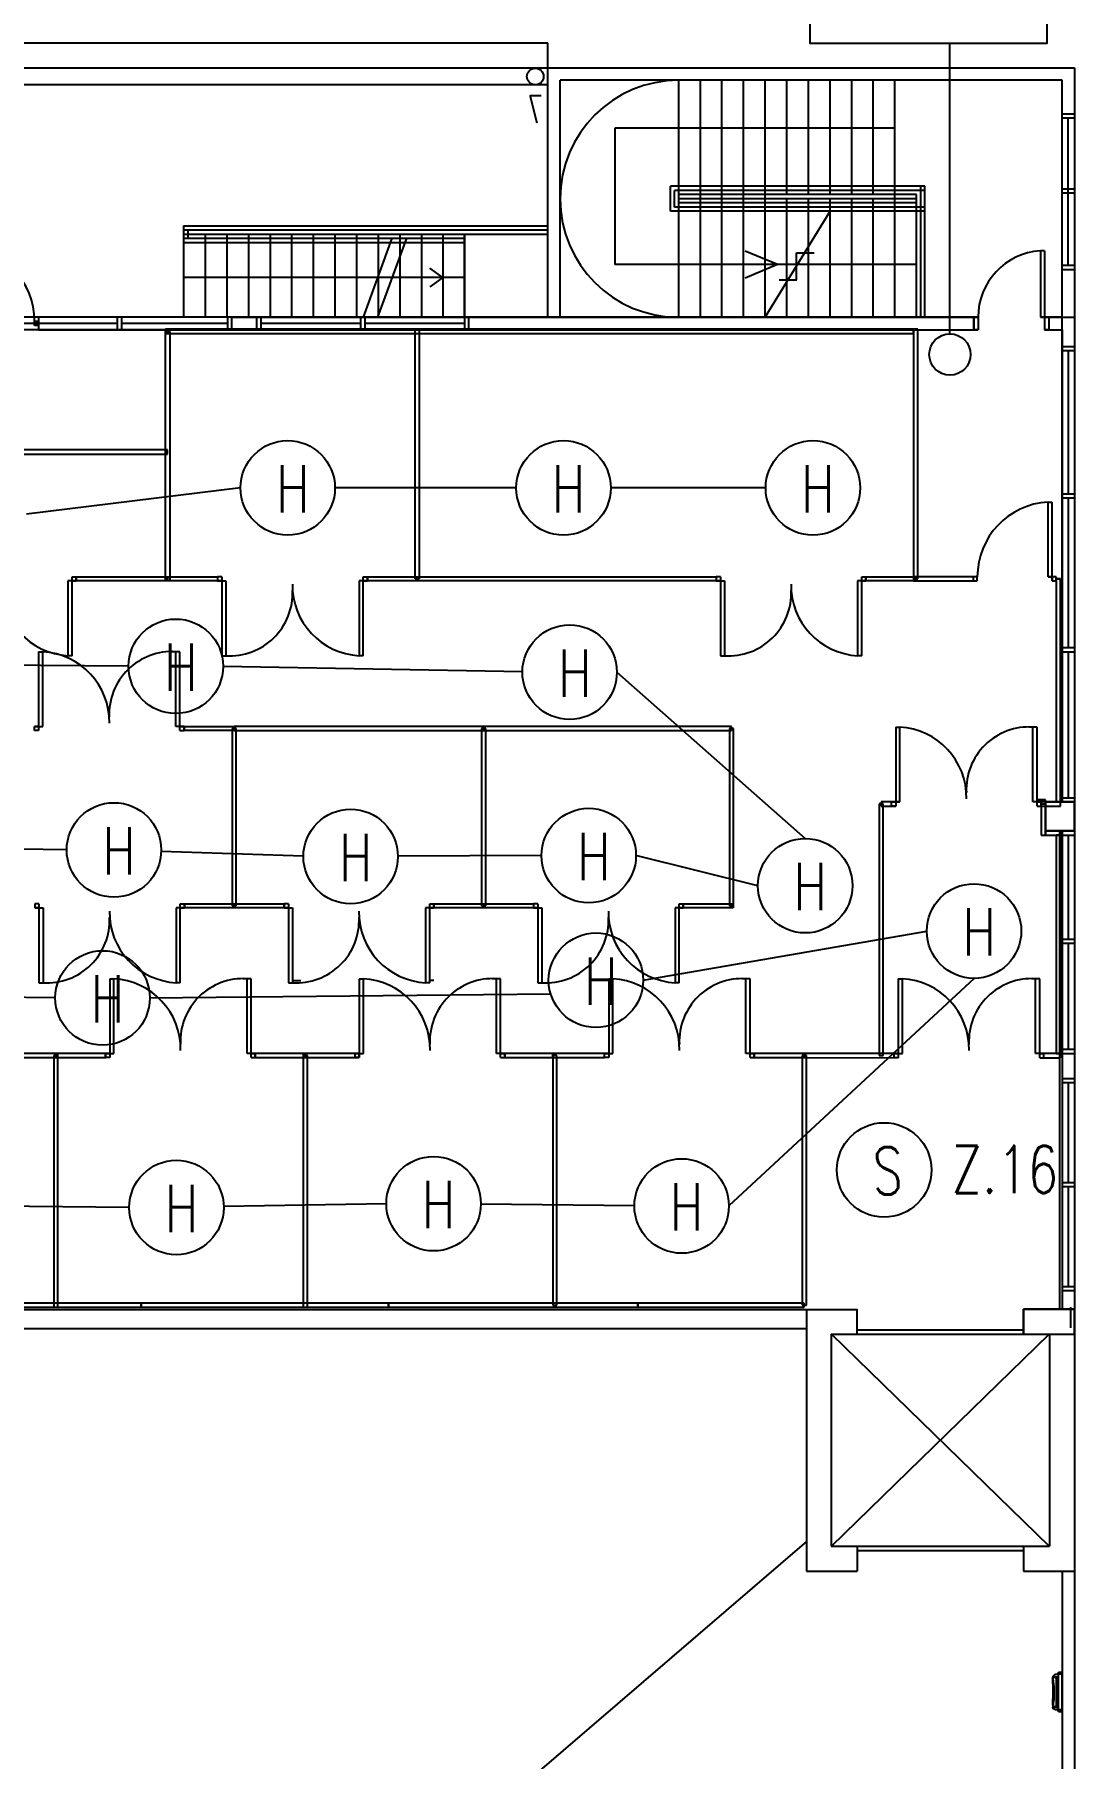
# Model space of a CAD drawing. Extents: x 134044 to 2458691, y -1196082 to 3409924.
# Drawn here: x 135029.9 to 135079.4, y 153428.3 to 153510.4 of the extents above; entities that cross this region are included whole.
import ezdxf

# ---------------------------------------------------------------- set-up
doc = ezdxf.new("R2010")
doc.units = 0
doc.layers.get('0').update_dxf_attribs({"linetype": 'CONTINUOUS'})
for name, color, linetype in [('000_-_ARCHITECT', 251, 'CONTINUOUS'), ('1', 251, 'CONTINUOUS'), ('5', 4, 'CONTINUOUS'), ('CON1', 251, 'CONTINUOUS'), ('F-_DDIM', 251, 'CONTINUOUS'), ('F-OP', 5, 'CONTINUOUS'), ('F-WIN', 5, 'CONTINUOUS'), ('F_COL', 3, 'CONTINUOUS'), ('GMP_WALL', 251, 'CONTINUOUS'), ('MIMIC_SIZE', 7, 'CONTINUOUS'), ('PDF_GEOMETRY', 5, 'CONTINUOUS'), ('PU_DOOR', 251, 'CONTINUOUS'), ('WALL_BRICK', 7, 'CONTINUOUS'), ('WALL_PANEL_50MM', 251, 'CONTINUOUS')]:
    doc.layers.add(name, color=color, linetype=linetype)
doc.styles.add('PLOT02__REVB$0$NARROW', font='SIMPLEX', dxfattribs={"width": 0.75})

msp = doc.modelspace()

# ---------------------------------------------------------------- linework, layer by layer
at = {"color": 1}
msp.add_lwpolyline([(135066.837, 153518.143), (135078.105, 153518.143), (135078.105, 153509.952), (135066.837, 153509.952)], close=True, dxfattribs=at)
at = {"color": 1, "linetype": 'BYBLOCK'}
for centre, radius in [((135073.494, 153495.151), 0.982), ((135041.961, 153488.802), 2.25), ((135055.093, 153488.802), 2.25), ((135066.972, 153488.802), 2.25), ((135036.631, 153480.308), 2.25), ((135055.386, 153480.028), 2.25), ((135033.686, 153471.563), 2.25), ((135044.956, 153471.251), 2.25), ((135056.295, 153471.296), 2.25), ((135066.603, 153469.861), 2.25), ((135074.643, 153467.701), 2.25), ((135056.635, 153465.361), 2.25), ((135033.141, 153464.518), 2.25), ((135070.363, 153456.329), 2.25), ((135036.661, 153454.54), 2.25), ((135048.907, 153454.721), 2.25), ((135060.719, 153454.613), 2.25)]:
    msp.add_circle(centre, radius, dxfattribs=at)
at = {"layer": '000_-_ARCHITECT', "color": 0, "linetype": 'BYBLOCK'}
for p, q in [((135060.579, 153502.762), (135060.579, 153502.96)), ((135071.905, 153502.762), (135060.579, 153502.762)), ((135060.579, 153502.168), (135060.579, 153502.366)), ((135071.905, 153502.366), (135060.579, 153502.366)), ((135065.279, 153499.429), (135063.741, 153500.068)), ((135077.803, 153500.089), (135077.803, 153496.921)), ((135078.001, 153500.089), (135077.803, 153500.089)), ((135078.001, 153500.089), (135078.001, 153496.327)), ((135065.279, 153499.429), (135063.741, 153498.79)), ((135074.635, 153496.921), (135074.635, 153496.327)), ((135074.833, 153496.921), (135074.635, 153496.921)), ((135074.833, 153496.921), (135074.635, 153496.921)), ((135074.833, 153496.327), (135074.635, 153496.327)), ((135074.833, 153496.327), (135074.635, 153496.327)), ((135074.833, 153496.921), (135074.833, 153496.327)), ((135074.833, 153496.921), (135074.833, 153496.327)), ((135078.199, 153496.921), (135077.803, 153496.921)), ((135078.199, 153496.921), (135078.001, 153496.921)), ((135078.001, 153496.921), (135078.001, 153496.327)), ((135078.199, 153496.327), (135078.001, 153496.327)), ((135078.199, 153496.327), (135078.001, 153496.327)), ((135078.199, 153496.921), (135078.199, 153496.327))]:
    msp.add_line(p, q, dxfattribs=at)
msp.add_arc((135078.001, 153496.921), 3.168, 93.58332, 180, dxfattribs=at)
at = {"layer": '1', "color": 0, "linetype": 'BYBLOCK'}
for p, q in [((135053.845, 153506.16), (135053.499, 153507.488)), ((135053.499, 153507.488), (135054.027, 153507.488)), ((135070.875, 153505.932), (135057.544, 153505.932)), ((135057.544, 153505.932), (135057.544, 153499.429)), ((135050.382, 153498.814), (135036.997, 153498.814)), ((135049.349, 153498.814), (135048.733, 153499.254)), ((135049.349, 153498.814), (135048.733, 153498.375)), ((135071.905, 153499.429), (135057.544, 153499.429)), ((135074.635, 153496.921), (135030.099, 153496.921)), ((135030.099, 153496.921), (135030.099, 153496.327)), ((135030.099, 153496.327), (135074.635, 153496.327)), ((135074.635, 153496.327), (135074.635, 153496.921)), ((135078.835, 153496.921), (135078.199, 153496.921)), ((135078.199, 153496.921), (135078.199, 153496.327)), ((135078.199, 153496.327), (135078.835, 153496.327)), ((135078.835, 153473.854), (135078.835, 153496.921)), ((135078.835, 153496.921), (135079.429, 153496.921)), ((135078.835, 153496.327), (135078.835, 153496.921)), ((135079.429, 153496.921), (135079.429, 153473.854)), ((135079.429, 153473.854), (135078.043, 153473.854)), ((135078.043, 153473.854), (135078.043, 153472.468)), ((135079.429, 153473.854), (135078.835, 153473.854)), ((135079.429, 153472.468), (135079.429, 153473.854)), ((135078.043, 153472.468), (135079.429, 153472.468)), ((135078.736, 153449.698), (135078.736, 153472.468)), ((135078.736, 153472.468), (135079.429, 153472.468)), ((135079.429, 153472.468), (135079.429, 153449.698)), ((135079.429, 153449.698), (135077.003, 153449.698)), ((135077.003, 153449.698), (135077.003, 153448.51)), ((135079.429, 153449.698), (135078.736, 153449.698)), ((135079.429, 153448.51), (135079.429, 153449.698)), ((135067.861, 153448.51), (135078.225, 153438.412)), ((135067.861, 153438.412), (135078.225, 153448.51)), ((135077.003, 153448.51), (135079.429, 153448.51)), ((135066.658, 153438.647), (134996.863, 153378.715))]:
    msp.add_line(p, q, dxfattribs=at)
at = {"layer": '5', "color": 0, "linetype": 'BYBLOCK'}
for p, q in [((135072.301, 153503.158), (135060.183, 153503.158)), ((135060.183, 153501.97), (135060.183, 153503.158)), ((135072.301, 153502.96), (135060.381, 153502.96)), ((135060.381, 153502.168), (135060.381, 153502.96)), ((135072.103, 153496.921), (135072.103, 153503.158)), ((135072.301, 153496.921), (135072.301, 153503.158)), ((135072.301, 153501.97), (135060.183, 153501.97)), ((135072.301, 153502.168), (135060.381, 153502.168))]:
    msp.add_line(p, q, dxfattribs=at)
at = {"layer": 'CON1', "color": 0, "linetype": 'BYBLOCK'}
for p, q in [((134995.081, 153509.989), (135054.342, 153509.989)), ((135054.342, 153496.921), (135054.342, 153509.989)), ((134996.269, 153508.801), (135054.342, 153508.801)), ((135054.342, 153508.801), (135079.429, 153508.801)), ((135079.429, 153508.801), (135079.429, 153506.61)), ((134997.061, 153508.009), (135054.342, 153508.009)), ((135078.835, 153508.207), (135054.936, 153508.207)), ((135054.936, 153496.921), (135054.936, 153508.207)), ((135078.835, 153506.61), (135078.835, 153508.207)), ((135036.997, 153500.881), (135054.342, 153500.881)), ((135050.382, 153496.921), (135050.382, 153500.881)), ((135078.835, 153496.921), (135078.835, 153499.185)), ((135079.429, 153499.185), (135079.429, 153495.535)), ((135039.288, 153496.921), (135040.476, 153496.921)), ((135039.288, 153496.327), (135040.476, 153496.327)), ((135050.574, 153496.921), (135074.833, 153496.921)), ((135050.574, 153496.327), (135074.833, 153496.327)), ((135077.803, 153496.921), (135079.429, 153496.921)), ((135078.001, 153496.327), (135078.835, 153496.327)), ((135078.835, 153496.327), (135078.835, 153495.535)), ((135078.835, 153461.875), (135078.835, 153460.687)), ((135079.429, 153461.875), (135079.429, 153460.687)), ((135078.835, 153450.589), (135078.835, 153449.698)), ((135079.429, 153450.589), (135079.429, 153378.121)), ((135069.083, 153449.677), (135000.823, 153449.677)), ((135066.658, 153449.698), (135066.658, 153437.224)), ((135069.083, 153448.517), (135069.083, 153449.705)), ((135077.003, 153448.517), (135077.003, 153449.705)), ((135077.003, 153449.698), (135079.429, 153449.698)), ((135066.658, 153448.766), (135022.306, 153448.766)), ((135069.083, 153448.715), (135077.003, 153448.715)), ((135067.846, 153448.51), (135078.241, 153448.51)), ((135067.846, 153448.51), (135067.846, 153438.412)), ((135078.241, 153448.51), (135078.241, 153438.412)), ((135067.846, 153438.412), (135078.241, 153438.412)), ((135069.083, 153438.412), (135069.083, 153437.224)), ((135069.083, 153438.214), (135077.003, 153438.214)), ((135077.003, 153438.412), (135077.003, 153437.224)), ((135066.658, 153437.224), (135069.083, 153437.224)), ((135077.003, 153437.224), (135079.429, 153437.224)), ((135078.835, 153437.224), (135078.835, 153378.715))]:
    msp.add_line(p, q, dxfattribs=at)
at = {"layer": 'F-_DDIM', "color": 0, "linetype": 'BYBLOCK'}
for p, q in [((135064.698, 153496.921), (135067.786, 153501.97)), ((135045.561, 153496.921), (135046.939, 153500.683)), ((135046.25, 153496.921), (135047.627, 153500.683)), ((135066.195, 153498.711), (135066.195, 153499.99)), ((135066.195, 153499.99), (135067.036, 153499.99)), ((135065.361, 153498.711), (135066.202, 153498.711)), ((135066.195, 153499.369), (135066.242, 153499.445))]:
    msp.add_line(p, q, dxfattribs=at)
at = {"layer": 'F-OP', "color": 0, "linetype": 'BYBLOCK'}
for p, q in [((135060.579, 153496.921), (135060.579, 153508.207)), ((135061.609, 153496.921), (135061.609, 153508.207)), ((135062.638, 153496.921), (135062.638, 153508.207)), ((135063.668, 153496.921), (135063.668, 153508.207)), ((135064.698, 153496.921), (135064.698, 153508.207)), ((135065.727, 153502.762), (135065.727, 153508.207)), ((135066.757, 153502.762), (135066.757, 153508.207)), ((135067.786, 153502.762), (135067.786, 153508.207)), ((135068.816, 153502.762), (135068.816, 153508.207)), ((135069.846, 153502.762), (135069.846, 153508.207)), ((135070.875, 153496.921), (135070.875, 153508.207)), ((135071.905, 153496.921), (135071.905, 153502.762)), ((135071.905, 153502.564), (135060.579, 153502.564)), ((135065.727, 153496.921), (135065.727, 153502.564)), ((135066.757, 153496.921), (135066.757, 153502.564)), ((135067.786, 153496.921), (135067.786, 153502.564)), ((135068.816, 153496.921), (135068.816, 153502.564)), ((135069.846, 153496.921), (135069.846, 153502.564)), ((135036.997, 153501.277), (135054.342, 153501.277)), ((135036.997, 153501.277), (135036.997, 153496.921)), ((135036.997, 153501.079), (135054.342, 153501.079)), ((135036.997, 153500.881), (135054.342, 153500.881)), ((135036.997, 153500.683), (135050.382, 153500.683)), ((135036.997, 153500.485), (135050.382, 153500.485)), ((135037.195, 153501.079), (135037.195, 153500.683)), ((135038.027, 153500.881), (135038.027, 153496.921)), ((135039.057, 153500.881), (135039.057, 153496.921)), ((135040.086, 153500.881), (135040.086, 153496.921)), ((135041.116, 153500.881), (135041.116, 153496.921)), ((135042.145, 153500.881), (135042.145, 153496.921)), ((135043.175, 153500.881), (135043.175, 153496.921)), ((135044.205, 153500.881), (135044.205, 153496.921)), ((135045.234, 153500.881), (135045.234, 153496.921)), ((135046.264, 153500.881), (135046.264, 153496.921)), ((135047.293, 153500.881), (135047.293, 153496.921)), ((135048.323, 153500.881), (135048.323, 153496.921)), ((135049.353, 153500.881), (135049.353, 153496.921)), ((135050.382, 153500.881), (135050.382, 153496.921))]:
    msp.add_line(p, q, dxfattribs=at)
msp.add_circle((135053.749, 153508.385), 0.396, dxfattribs=at)
msp.add_arc((135060.579, 153502.564), 5.643, 90, 270, dxfattribs=at)
at = {"layer": 'F-WIN', "color": 0, "linetype": 'BYBLOCK'}
for p, q in [((135078.835, 153506.61), (135079.429, 153506.61)), ((135078.835, 153499.185), (135078.835, 153506.61)), ((135078.835, 153506.412), (135079.429, 153506.412)), ((135079.132, 153499.383), (135079.132, 153506.412)), ((135079.429, 153506.61), (135079.429, 153499.185)), ((135078.835, 153503.046), (135079.429, 153503.046)), ((135078.835, 153502.848), (135079.429, 153502.848)), ((135079.429, 153499.383), (135078.835, 153499.383)), ((135079.429, 153499.185), (135078.835, 153499.185)), ((135039.288, 153496.921), (135028.596, 153496.921)), ((135039.288, 153496.327), (135028.596, 153496.327)), ((135033.843, 153496.624), (135028.794, 153496.624)), ((135033.843, 153496.921), (135033.843, 153496.327)), ((135034.041, 153496.921), (135034.041, 153496.327)), ((135039.09, 153496.624), (135034.041, 153496.624)), ((135039.09, 153496.921), (135039.09, 153496.327)), ((135039.288, 153496.921), (135039.288, 153496.327)), ((135040.476, 153496.921), (135040.476, 153496.327)), ((135040.476, 153496.921), (135050.574, 153496.921)), ((135050.574, 153496.327), (135040.476, 153496.327)), ((135040.674, 153496.921), (135040.674, 153496.327)), ((135045.426, 153496.624), (135040.674, 153496.624)), ((135045.426, 153496.921), (135045.426, 153496.327)), ((135045.624, 153496.921), (135045.624, 153496.327)), ((135050.376, 153496.624), (135045.624, 153496.624)), ((135050.376, 153496.921), (135050.376, 153496.327)), ((135050.574, 153496.921), (135050.574, 153496.327)), ((135078.835, 153495.535), (135079.429, 153495.535)), ((135078.835, 153495.535), (135078.835, 153473.854)), ((135079.429, 153495.535), (135079.429, 153473.854)), ((135078.835, 153495.337), (135079.429, 153495.337)), ((135079.132, 153495.337), (135079.132, 153488.506)), ((135079.429, 153488.506), (135078.835, 153488.506)), ((135079.429, 153488.308), (135078.835, 153488.308)), ((135079.132, 153488.308), (135079.132, 153481.18)), ((135079.429, 153481.18), (135078.835, 153481.18)), ((135079.429, 153480.982), (135078.835, 153480.982)), ((135079.132, 153480.982), (135079.132, 153474.052)), ((135078.835, 153474.052), (135079.429, 153474.052)), ((135078.835, 153473.854), (135079.429, 153473.854)), ((135078.835, 153472.468), (135078.835, 153461.875)), ((135079.429, 153472.468), (135079.429, 153461.875)), ((135078.835, 153472.27), (135079.429, 153472.27)), ((135079.132, 153472.27), (135079.132, 153467.32)), ((135078.835, 153467.32), (135079.429, 153467.32)), ((135078.835, 153467.122), (135079.429, 153467.122)), ((135079.132, 153467.122), (135079.132, 153462.073)), ((135078.835, 153462.073), (135079.429, 153462.073)), ((135078.835, 153461.875), (135079.429, 153461.875)), ((135078.835, 153460.687), (135079.429, 153460.687)), ((135078.835, 153460.687), (135078.835, 153450.589)), ((135078.835, 153460.489), (135079.429, 153460.489)), ((135079.132, 153460.489), (135079.132, 153455.737)), ((135079.429, 153460.687), (135079.429, 153450.589)), ((135078.835, 153455.737), (135079.429, 153455.737)), ((135078.835, 153455.539), (135079.429, 153455.539)), ((135079.132, 153455.539), (135079.132, 153450.787)), ((135078.835, 153450.787), (135079.429, 153450.787)), ((135078.835, 153450.589), (135079.429, 153450.589))]:
    msp.add_line(p, q, dxfattribs=at)
at = {"layer": 'F_COL', "color": 0, "linetype": 'BYBLOCK'}
for p, q in [((135078.043, 153473.854), (135079.429, 153473.854)), ((135078.043, 153472.468), (135078.043, 153473.854)), ((135079.429, 153473.854), (135079.429, 153472.468)), ((135079.429, 153472.468), (135078.043, 153472.468))]:
    msp.add_line(p, q, dxfattribs=at)
at = {"layer": 'GMP_WALL', "color": 0, "linetype": 'BYBLOCK'}
for p, q in [((135036.142, 153484.371), (135036.142, 153496.252)), ((135036.142, 153496.252), (135036.34, 153496.252)), ((135036.34, 153496.252), (135036.34, 153484.371)), ((135048.022, 153484.47), (135048.022, 153496.351)), ((135048.022, 153496.351), (135048.22, 153496.351)), ((135048.22, 153496.351), (135048.22, 153484.47)), ((135031.891, 153484.371), (135031.891, 153484.569)), ((135031.891, 153484.569), (135036.241, 153484.569)), ((135036.241, 153484.371), (135031.891, 153484.371)), ((135036.34, 153484.371), (135036.142, 153484.371)), ((135036.241, 153484.569), (135036.241, 153484.371)), ((135036.241, 153484.371), (135036.241, 153484.569)), ((135036.241, 153484.569), (135038.623, 153484.569)), ((135038.623, 153484.371), (135036.241, 153484.371)), ((135038.623, 153484.569), (135038.623, 153484.371)), ((135045.751, 153484.371), (135045.751, 153484.569)), ((135045.751, 153484.569), (135048.121, 153484.569)), ((135048.121, 153484.371), (135045.751, 153484.371)), ((135048.22, 153484.47), (135048.022, 153484.47)), ((135048.121, 153484.569), (135048.121, 153484.371)), ((135048.121, 153484.371), (135048.121, 153484.569)), ((135048.121, 153484.569), (135062.369, 153484.566)), ((135062.369, 153484.368), (135048.121, 153484.371)), ((135062.369, 153484.566), (135062.369, 153484.368)), ((135069.497, 153484.368), (135069.497, 153484.566)), ((135069.497, 153484.566), (135071.867, 153484.566)), ((135071.867, 153484.368), (135069.497, 153484.368)), ((135071.867, 153484.566), (135071.867, 153484.368)), ((135037.039, 153477.442), (135039.409, 153477.442)), ((135037.039, 153477.244), (135037.039, 153477.442)), ((135039.409, 153477.442), (135039.409, 153477.244)), ((135039.409, 153477.244), (135037.039, 153477.244)), ((135037.039, 153468.802), (135037.039, 153469)), ((135037.039, 153469), (135039.409, 153469)), ((135039.409, 153468.802), (135037.039, 153468.802)), ((135039.409, 153468.802), (135039.409, 153469)), ((135039.409, 153469), (135041.779, 153469)), ((135039.409, 153469), (135039.409, 153468.802)), ((135041.779, 153468.802), (135039.409, 153468.802)), ((135041.779, 153469), (135041.779, 153468.802)), ((135048.919, 153468.802), (135048.919, 153469)), ((135048.919, 153469), (135051.289, 153469)), ((135051.289, 153468.802), (135048.919, 153468.802)), ((135051.289, 153469), (135051.289, 153468.802)), ((135051.289, 153468.802), (135051.289, 153469)), ((135051.289, 153469), (135053.659, 153469)), ((135053.659, 153468.802), (135051.289, 153468.802)), ((135053.659, 153469), (135053.659, 153468.802)), ((135060.799, 153468.802), (135060.799, 153469)), ((135060.799, 153469), (135063.169, 153469)), ((135063.169, 153468.802), (135060.799, 153468.802)), ((135063.169, 153469), (135063.169, 153468.802)), ((135031.018, 153461.873), (135028.537, 153461.873)), ((135033.301, 153461.873), (135030.919, 153461.873)), ((135030.919, 153461.873), (135030.919, 153461.675)), ((135031.018, 153461.675), (135031.018, 153461.873)), ((135033.301, 153461.675), (135033.301, 153461.873)), ((135042.799, 153461.873), (135040.417, 153461.873)), ((135040.417, 153461.873), (135040.417, 153461.675)), ((135045.367, 153461.873), (135042.7, 153461.873)), ((135042.7, 153461.873), (135042.7, 153461.675)), ((135042.799, 153461.675), (135042.799, 153461.873)), ((135045.367, 153461.675), (135045.367, 153461.873)), ((135054.58, 153461.873), (135052.297, 153461.873)), ((135052.297, 153461.873), (135052.297, 153461.675)), ((135057.049, 153461.873), (135054.58, 153461.873)), ((135054.58, 153461.873), (135054.58, 153461.675)), ((135054.58, 153461.675), (135054.58, 153461.873)), ((135057.049, 153461.675), (135057.049, 153461.873)), ((135028.537, 153461.675), (135031.018, 153461.675)), ((135030.919, 153461.675), (135033.301, 153461.675)), ((135040.417, 153461.675), (135042.799, 153461.675)), ((135042.7, 153461.675), (135045.367, 153461.675)), ((135052.297, 153461.675), (135054.58, 153461.675)), ((135054.58, 153461.675), (135057.049, 153461.675))]:
    msp.add_line(p, q, dxfattribs=at)
at = {"layer": 'MIMIC_SIZE', "color": 1}
for p, q in [((135073.494, 153496.133), (135073.494, 153509.952)), ((135039.711, 153488.802), (135029.515, 153487.542)), ((135052.843, 153488.802), (135044.211, 153488.802)), ((135064.722, 153488.802), (135057.343, 153488.802)), ((135015.756, 153480.469), (135034.381, 153480.325)), ((135038.881, 153480.308), (135053.137, 153480.066)), ((135057.636, 153480.028), (135066.603, 153472.111)), ((135031.436, 153471.563), (135024.116, 153471.666)), ((135042.706, 153471.262), (135035.935, 153471.488)), ((135054.045, 153471.296), (135047.206, 153471.262)), ((135064.353, 153469.861), (135058.545, 153471.296)), ((135058.885, 153465.361), (135072.393, 153467.701)), ((135074.643, 153465.451), (135062.969, 153454.613)), ((135011.639, 153464.744), (135030.891, 153464.542)), ((135035.363, 153464.518), (135054.481, 153464.713)), ((135034.411, 153454.54), (135026.799, 153454.624)), ((135046.657, 153454.721), (135038.91, 153454.581)), ((135058.469, 153454.613), (135051.157, 153454.696))]:
    msp.add_line(p, q, dxfattribs=at)
at = {"layer": 'PDF_GEOMETRY', "color": 0, "linetype": 'BYBLOCK'}
for p, q in [((135078.397, 153432.18), (135078.397, 153432.181)), ((135078.397, 153432.181), (135078.407, 153432.181)), ((135078.397, 153432.177), (135078.397, 153432.18)), ((135078.397, 153432.173), (135078.397, 153432.177)), ((135078.397, 153432.167), (135078.397, 153432.173)), ((135078.397, 153432.159), (135078.397, 153432.167)), ((135078.407, 153432.212), (135078.407, 153432.213)), ((135078.407, 153432.213), (135078.414, 153432.213)), ((135078.407, 153432.209), (135078.407, 153432.212)), ((135078.407, 153432.205), (135078.407, 153432.209)), ((135078.407, 153432.199), (135078.407, 153432.205)), ((135078.407, 153432.191), (135078.407, 153432.199)), ((135078.407, 153432.182), (135078.407, 153432.191)), ((135078.407, 153432.171), (135078.407, 153432.182)), ((135078.407, 153432.165), (135078.408, 153432.181)), ((135078.407, 153432.165), (135078.407, 153432.171)), ((135078.407, 153432.072), (135078.407, 153432.165)), ((135078.408, 153432.181), (135078.41, 153432.196)), ((135078.41, 153432.196), (135078.413, 153432.211)), ((135078.413, 153432.211), (135078.418, 153432.226)), ((135078.418, 153432.226), (135078.427, 153432.245)), ((135078.424, 153432.233), (135078.418, 153432.226)), ((135078.419, 153432.227), (135078.418, 153432.226)), ((135078.418, 153432.226), (135078.427, 153432.21)), ((135078.418, 153432.226), (135078.418, 153432.226)), ((135078.421, 153432.231), (135078.419, 153432.227)), ((135078.421, 153432.233), (135078.421, 153432.231)), ((135078.431, 153432.238), (135078.424, 153432.233)), ((135078.427, 153432.245), (135078.44, 153432.264)), ((135078.427, 153432.21), (135078.44, 153432.198)), ((135078.441, 153432.24), (135078.431, 153432.238)), ((135078.44, 153432.264), (135078.455, 153432.282)), ((135078.44, 153432.198), (135078.456, 153432.187)), ((135078.448, 153432.241), (135078.441, 153432.24)), ((135078.455, 153432.252), (135078.448, 153432.241)), ((135078.448, 153432.241), (135078.453, 153432.233)), ((135078.453, 153432.233), (135078.464, 153432.221)), ((135078.455, 153432.282), (135078.474, 153432.298)), ((135078.463, 153432.264), (135078.455, 153432.252)), ((135078.456, 153432.187), (135078.474, 153432.18)), ((135078.476, 153432.277), (135078.463, 153432.264)), ((135078.464, 153432.221), (135078.477, 153432.212)), ((135078.474, 153432.298), (135078.495, 153432.311)), ((135078.474, 153432.18), (135078.49, 153432.175)), ((135078.491, 153432.288), (135078.476, 153432.277)), ((135078.477, 153432.212), (135078.491, 153432.206)), ((135078.49, 153432.175), (135078.508, 153432.172)), ((135078.509, 153432.298), (135078.491, 153432.288)), ((135078.491, 153432.206), (135078.505, 153432.202)), ((135078.495, 153432.311), (135078.518, 153432.322)), ((135078.505, 153432.202), (135078.521, 153432.2)), ((135078.508, 153432.172), (135078.534, 153432.169)), ((135078.528, 153432.305), (135078.509, 153432.298)), ((135078.518, 153432.322), (135078.538, 153432.327)), ((135078.521, 153432.2), (135078.54, 153432.197)), ((135078.544, 153432.309), (135078.528, 153432.305)), ((135078.534, 153432.169), (135078.559, 153432.168)), ((135078.538, 153432.327), (135078.559, 153432.33)), ((135078.54, 153432.197), (135078.561, 153432.196)), ((135078.561, 153432.311), (135078.544, 153432.309)), ((135078.559, 153432.33), (135078.627, 153432.336)), ((135078.559, 153432.33), (135078.559, 153432.33)), ((135078.559, 153432.33), (135078.56, 153432.328)), ((135078.559, 153432.177), (135078.56, 153432.181)), ((135078.559, 153432.173), (135078.559, 153432.177)), ((135078.559, 153432.168), (135078.559, 153432.173)), ((135078.627, 153432.166), (135078.559, 153432.168)), ((135078.559, 153432.168), (135078.559, 153430.784)), ((135078.56, 153432.328), (135078.56, 153432.325)), ((135078.56, 153432.325), (135078.56, 153432.323)), ((135078.56, 153432.323), (135078.56, 153432.319)), ((135078.56, 153432.319), (135078.56, 153432.316)), ((135078.56, 153432.316), (135078.561, 153432.311)), ((135078.56, 153432.194), (135078.561, 153432.196)), ((135078.56, 153432.192), (135078.56, 153432.194)), ((135078.56, 153432.188), (135078.56, 153432.192)), ((135078.56, 153432.185), (135078.56, 153432.188)), ((135078.56, 153432.181), (135078.56, 153432.185)), ((135078.63, 153432.317), (135078.561, 153432.311)), ((135078.561, 153432.196), (135078.63, 153432.194)), ((135078.627, 153432.336), (135078.662, 153432.34)), ((135078.662, 153432.165), (135078.627, 153432.166)), ((135078.662, 153432.319), (135078.63, 153432.317)), ((135078.63, 153432.194), (135078.662, 153432.193)), ((135078.662, 153432.411), (135078.662, 153432.414)), ((135078.662, 153432.414), (135078.662, 153432.414)), ((135078.662, 153432.414), (135078.835, 153432.414)), ((135078.662, 153432.407), (135078.662, 153432.411)), ((135078.662, 153432.401), (135078.662, 153432.407)), ((135078.662, 153432.394), (135078.662, 153432.401)), ((135078.662, 153432.386), (135078.662, 153432.394)), ((135078.662, 153432.375), (135078.662, 153432.386)), ((135078.662, 153432.365), (135078.662, 153432.375)), ((135078.662, 153432.354), (135078.662, 153432.365)), ((135078.662, 153432.342), (135078.662, 153432.354)), ((135078.662, 153432.329), (135078.662, 153432.342)), ((135078.662, 153432.316), (135078.662, 153432.329)), ((135078.835, 153432.316), (135078.662, 153432.316)), ((135078.662, 153430.637), (135078.662, 153432.316)), ((135078.835, 153432.414), (135078.835, 153432.414)), ((135078.835, 153432.414), (135078.835, 153432.411)), ((135078.835, 153432.411), (135078.835, 153432.407)), ((135078.835, 153432.407), (135078.835, 153432.401)), ((135078.835, 153432.401), (135078.835, 153432.394)), ((135078.835, 153432.394), (135078.835, 153432.386)), ((135078.835, 153432.386), (135078.835, 153432.375)), ((135078.835, 153432.375), (135078.835, 153432.365)), ((135078.835, 153432.365), (135078.835, 153432.354)), ((135078.835, 153432.354), (135078.835, 153432.342)), ((135078.835, 153432.342), (135078.835, 153432.329)), ((135078.835, 153432.329), (135078.835, 153432.316)), ((135078.835, 153430.637), (135078.835, 153432.316)), ((135078.397, 153432.149), (135078.397, 153432.159)), ((135078.397, 153432.138), (135078.397, 153432.149)), ((135078.397, 153432.125), (135078.397, 153432.138)), ((135078.397, 153432.111), (135078.397, 153432.125)), ((135078.397, 153432.096), (135078.397, 153432.111)), ((135078.397, 153432.079), (135078.397, 153432.096)), ((135078.397, 153432.061), (135078.397, 153432.079)), ((135078.397, 153432.042), (135078.397, 153432.061)), ((135078.397, 153432.021), (135078.397, 153432.042)), ((135078.397, 153432), (135078.397, 153432.021)), ((135078.397, 153431.979), (135078.397, 153432)), ((135078.397, 153431.956), (135078.397, 153431.979)), ((135078.397, 153431.933), (135078.397, 153431.956)), ((135078.397, 153431.909), (135078.397, 153431.933)), ((135078.397, 153431.886), (135078.397, 153431.909)), ((135078.397, 153431.862), (135078.397, 153431.886)), ((135078.407, 153431.862), (135078.397, 153431.862)), ((135078.397, 153431.862), (135078.397, 153431.15)), ((135078.407, 153432.052), (135078.407, 153432.072)), ((135078.407, 153432.031), (135078.407, 153432.052)), ((135078.407, 153432.008), (135078.407, 153432.031)), ((135078.407, 153431.984), (135078.407, 153432.008)), ((135078.407, 153431.959), (135078.407, 153431.984)), ((135078.407, 153431.934), (135078.407, 153431.959)), ((135078.407, 153431.908), (135078.407, 153431.934)), ((135078.407, 153431.881), (135078.407, 153431.908)), ((135078.407, 153431.854), (135078.407, 153431.881)), ((135078.407, 153431.826), (135078.407, 153431.854)), ((135078.407, 153431.799), (135078.407, 153431.826)), ((135078.407, 153431.771), (135078.407, 153431.799)), ((135078.441, 153431.771), (135078.407, 153431.771)), ((135078.407, 153431.182), (135078.407, 153431.771)), ((135078.416, 153431.986), (135078.413, 153432.009)), ((135078.42, 153431.957), (135078.416, 153431.986)), ((135078.425, 153431.927), (135078.42, 153431.957)), ((135078.43, 153431.896), (135078.425, 153431.927)), ((135078.434, 153431.865), (135078.43, 153431.896)), ((135078.437, 153431.833), (135078.434, 153431.865)), ((135078.44, 153431.802), (135078.437, 153431.833)), ((135078.441, 153431.771), (135078.44, 153431.802)), ((135078.441, 153431.182), (135078.441, 153431.771)), ((135078.45, 153431.771), (135078.45, 153431.182)), ((135078.373, 153430.738), (135078.372, 153430.733)), ((135078.372, 153430.733), (135078.373, 153430.728)), ((135078.372, 153430.729), (135078.372, 153430.725)), ((135078.372, 153430.725), (135078.373, 153430.72)), ((135078.374, 153430.743), (135078.373, 153430.738)), ((135078.373, 153430.728), (135078.374, 153430.723)), ((135078.373, 153430.72), (135078.374, 153430.716)), ((135078.377, 153430.747), (135078.374, 153430.743)), ((135078.374, 153430.723), (135078.377, 153430.719)), ((135078.374, 153430.716), (135078.377, 153430.711)), ((135078.379, 153430.75), (135078.377, 153430.747)), ((135078.377, 153430.719), (135078.379, 153430.716)), ((135078.377, 153430.711), (135078.379, 153430.708)), ((135078.384, 153430.754), (135078.379, 153430.75)), ((135078.379, 153430.716), (135078.384, 153430.712)), ((135078.379, 153430.708), (135078.384, 153430.704)), ((135078.387, 153430.756), (135078.384, 153430.754)), ((135078.384, 153430.712), (135078.387, 153430.71)), ((135078.384, 153430.704), (135078.387, 153430.702)), ((135078.392, 153430.757), (135078.387, 153430.756)), ((135078.387, 153430.71), (135078.392, 153430.709)), ((135078.387, 153430.702), (135078.392, 153430.701)), ((135078.407, 153430.853), (135078.392, 153430.853)), ((135078.392, 153430.853), (135078.392, 153430.851)), ((135078.392, 153430.851), (135078.392, 153430.848)), ((135078.392, 153430.848), (135078.392, 153430.844)), ((135078.392, 153430.844), (135078.392, 153430.838)), ((135078.392, 153430.838), (135078.392, 153430.831)), ((135078.392, 153430.831), (135078.392, 153430.822)), ((135078.392, 153430.822), (135078.392, 153430.814)), ((135078.392, 153430.814), (135078.392, 153430.805)), ((135078.392, 153430.805), (135078.392, 153430.796)), ((135078.392, 153430.796), (135078.392, 153430.787)), ((135078.392, 153430.787), (135078.392, 153430.779)), ((135078.392, 153430.779), (135078.392, 153430.771)), ((135078.392, 153430.771), (135078.392, 153430.765)), ((135078.392, 153430.765), (135078.392, 153430.76)), ((135078.392, 153430.76), (135078.409, 153430.76)), ((135078.392, 153430.76), (135078.392, 153430.752)), ((135078.392, 153430.752), (135078.392, 153430.744)), ((135078.392, 153430.744), (135078.392, 153430.737)), ((135078.392, 153430.737), (135078.392, 153430.731)), ((135078.392, 153430.731), (135078.392, 153430.725)), ((135078.392, 153430.725), (135078.392, 153430.719)), ((135078.392, 153430.719), (135078.392, 153430.715)), ((135078.392, 153430.715), (135078.392, 153430.71)), ((135078.392, 153430.71), (135078.393, 153430.71)), ((135078.392, 153430.709), (135078.392, 153430.696)), ((135078.392, 153430.709), (135078.397, 153430.709)), ((135078.392, 153430.696), (135078.392, 153430.695)), ((135078.393, 153430.696), (135078.392, 153430.696)), ((135078.392, 153430.695), (135078.392, 153430.694)), ((135078.392, 153430.694), (135078.393, 153430.694)), ((135078.393, 153430.71), (135078.402, 153430.707)), ((135078.396, 153430.708), (135078.393, 153430.696)), ((135078.402, 153430.697), (135078.393, 153430.696)), ((135078.393, 153430.694), (135078.402, 153430.693)), ((135078.396, 153430.709), (135078.396, 153430.708)), ((135078.397, 153431.15), (135078.407, 153431.15)), ((135078.397, 153431.125), (135078.397, 153431.15)), ((135078.397, 153431.102), (135078.397, 153431.125)), ((135078.397, 153431.079), (135078.397, 153431.102)), ((135078.397, 153431.055), (135078.397, 153431.079)), ((135078.397, 153431.033), (135078.397, 153431.055)), ((135078.397, 153431.011), (135078.397, 153431.033)), ((135078.397, 153430.99), (135078.397, 153431.011)), ((135078.397, 153430.97), (135078.397, 153430.99)), ((135078.397, 153430.95), (135078.397, 153430.97)), ((135078.397, 153430.932), (135078.397, 153430.95)), ((135078.397, 153430.916), (135078.397, 153430.932)), ((135078.397, 153430.9), (135078.397, 153430.916)), ((135078.397, 153430.885), (135078.397, 153430.9)), ((135078.397, 153430.873), (135078.397, 153430.885)), ((135078.397, 153430.862), (135078.397, 153430.873)), ((135078.397, 153430.853), (135078.397, 153430.862)), ((135078.397, 153430.709), (135078.398, 153430.709)), ((135078.402, 153430.707), (135078.406, 153430.705)), ((135078.403, 153430.698), (135078.402, 153430.697)), ((135078.402, 153430.693), (135078.406, 153430.693)), ((135078.407, 153430.698), (135078.403, 153430.698)), ((135078.406, 153430.705), (135078.409, 153430.704)), ((135078.406, 153430.693), (135078.409, 153430.693)), ((135078.407, 153431.154), (135078.407, 153431.182)), ((135078.407, 153431.182), (135078.441, 153431.182)), ((135078.407, 153431.127), (135078.407, 153431.154)), ((135078.407, 153431.099), (135078.407, 153431.127)), ((135078.407, 153431.073), (135078.407, 153431.099)), ((135078.407, 153431.047), (135078.407, 153431.073)), ((135078.407, 153431.021), (135078.407, 153431.047)), ((135078.407, 153430.995), (135078.407, 153431.021)), ((135078.407, 153430.971), (135078.407, 153430.995)), ((135078.407, 153430.947), (135078.407, 153430.971)), ((135078.407, 153430.924), (135078.407, 153430.947)), ((135078.407, 153430.903), (135078.407, 153430.924)), ((135078.407, 153430.882), (135078.407, 153430.903)), ((135078.407, 153430.879), (135078.407, 153430.882)), ((135078.407, 153430.88), (135078.407, 153430.788)), ((135078.407, 153430.788), (135078.408, 153430.772)), ((135078.409, 153430.7), (135078.407, 153430.698)), ((135078.408, 153430.772), (135078.41, 153430.756)), ((135078.409, 153430.704), (135078.41, 153430.702)), ((135078.41, 153430.702), (135078.409, 153430.7)), ((135078.409, 153430.693), (135078.41, 153430.693)), ((135078.41, 153430.756), (135078.413, 153430.742)), ((135078.41, 153430.693), (135078.436, 153430.693)), ((135078.413, 153430.742), (135078.418, 153430.727)), ((135078.414, 153430.945), (135078.415, 153430.962)), ((135078.415, 153430.962), (135078.419, 153430.989)), ((135078.418, 153430.727), (135078.427, 153430.743)), ((135078.422, 153430.719), (135078.418, 153430.727)), ((135078.418, 153430.727), (135078.418, 153430.726)), ((135078.418, 153430.726), (135078.424, 153430.72)), ((135078.419, 153430.989), (135078.424, 153431.017)), ((135078.43, 153430.704), (135078.422, 153430.719)), ((135078.424, 153431.017), (135078.429, 153431.047)), ((135078.424, 153430.72), (135078.431, 153430.715)), ((135078.427, 153430.743), (135078.44, 153430.755)), ((135078.429, 153431.047), (135078.433, 153431.078)), ((135078.44, 153430.689), (135078.43, 153430.704)), ((135078.431, 153430.715), (135078.441, 153430.712)), ((135078.433, 153431.078), (135078.437, 153431.11)), ((135078.437, 153431.11), (135078.439, 153431.143)), ((135078.439, 153431.143), (135078.441, 153431.182)), ((135078.44, 153430.755), (135078.456, 153430.765)), ((135078.456, 153430.67), (135078.44, 153430.689)), ((135078.441, 153430.712), (135078.448, 153430.711)), ((135078.455, 153430.722), (135078.448, 153430.711)), ((135078.448, 153430.711), (135078.453, 153430.702)), ((135078.453, 153430.702), (135078.464, 153430.688)), ((135078.463, 153430.731), (135078.455, 153430.722)), ((135078.456, 153430.765), (135078.474, 153430.773)), ((135078.474, 153430.654), (135078.456, 153430.67)), ((135078.476, 153430.74), (135078.463, 153430.731)), ((135078.464, 153430.688), (135078.477, 153430.675)), ((135078.474, 153430.773), (135078.49, 153430.777)), ((135078.495, 153430.64), (135078.474, 153430.654)), ((135078.491, 153430.746), (135078.476, 153430.74)), ((135078.477, 153430.675), (135078.491, 153430.665)), ((135078.49, 153430.777), (135078.508, 153430.781)), ((135078.505, 153430.75), (135078.491, 153430.746)), ((135078.491, 153430.665), (135078.509, 153430.654)), ((135078.518, 153430.631), (135078.495, 153430.64)), ((135078.521, 153430.753), (135078.505, 153430.75)), ((135078.508, 153430.781), (135078.534, 153430.783)), ((135078.509, 153430.654), (135078.528, 153430.647)), ((135078.538, 153430.625), (135078.518, 153430.631)), ((135078.54, 153430.756), (135078.521, 153430.753)), ((135078.528, 153430.647), (135078.544, 153430.643)), ((135078.534, 153430.783), (135078.559, 153430.784)), ((135078.559, 153430.622), (135078.538, 153430.625)), ((135078.561, 153430.756), (135078.54, 153430.756)), ((135078.544, 153430.643), (135078.561, 153430.641)), ((135078.559, 153430.784), (135078.627, 153430.787)), ((135078.559, 153430.784), (135078.559, 153430.78)), ((135078.559, 153430.78), (135078.559, 153430.775)), ((135078.559, 153430.775), (135078.56, 153430.771)), ((135078.56, 153430.625), (135078.559, 153430.623)), ((135078.559, 153430.623), (135078.559, 153430.622)), ((135078.627, 153430.616), (135078.559, 153430.622)), ((135078.56, 153430.771), (135078.56, 153430.768)), ((135078.56, 153430.768), (135078.56, 153430.764)), ((135078.56, 153430.764), (135078.56, 153430.761)), ((135078.56, 153430.761), (135078.56, 153430.759)), ((135078.56, 153430.759), (135078.561, 153430.756)), ((135078.561, 153430.641), (135078.56, 153430.637)), ((135078.56, 153430.637), (135078.56, 153430.633)), ((135078.56, 153430.633), (135078.56, 153430.63)), ((135078.56, 153430.63), (135078.56, 153430.627)), ((135078.56, 153430.627), (135078.56, 153430.625)), ((135078.561, 153430.756), (135078.63, 153430.759)), ((135078.561, 153430.641), (135078.63, 153430.636)), ((135078.627, 153430.787), (135078.662, 153430.788)), ((135078.662, 153430.613), (135078.627, 153430.616)), ((135078.63, 153430.759), (135078.662, 153430.76)), ((135078.63, 153430.636), (135078.662, 153430.634)), ((135078.662, 153430.624), (135078.662, 153430.637)), ((135078.662, 153430.637), (135078.835, 153430.637)), ((135078.662, 153430.611), (135078.662, 153430.624)), ((135078.662, 153430.599), (135078.662, 153430.611)), ((135078.662, 153430.587), (135078.662, 153430.599)), ((135078.662, 153430.577), (135078.662, 153430.587)), ((135078.662, 153430.567), (135078.662, 153430.577)), ((135078.662, 153430.559), (135078.662, 153430.567)), ((135078.662, 153430.551), (135078.662, 153430.559)), ((135078.662, 153430.546), (135078.662, 153430.551)), ((135078.662, 153430.542), (135078.662, 153430.546)), ((135078.662, 153430.539), (135078.662, 153430.542)), ((135078.662, 153430.538), (135078.662, 153430.539)), ((135078.835, 153430.538), (135078.662, 153430.538)), ((135078.835, 153430.637), (135078.835, 153430.624)), ((135078.835, 153430.624), (135078.835, 153430.611)), ((135078.835, 153430.611), (135078.835, 153430.599)), ((135078.835, 153430.599), (135078.835, 153430.587)), ((135078.835, 153430.587), (135078.835, 153430.577)), ((135078.835, 153430.577), (135078.835, 153430.567)), ((135078.835, 153430.567), (135078.835, 153430.559)), ((135078.835, 153430.559), (135078.835, 153430.551)), ((135078.835, 153430.551), (135078.835, 153430.546)), ((135078.835, 153430.546), (135078.835, 153430.542)), ((135078.835, 153430.542), (135078.835, 153430.539)), ((135078.835, 153430.539), (135078.835, 153430.538))]:
    msp.add_line(p, q, dxfattribs=at)
for centre, radius, start, end in [((135075.852, 153431.551), 2.608, 4.82859, 11.52381), ((135086.97, 153429.804), 8.631, 170.81284, 172.83476)]:
    msp.add_arc(centre, radius, start, end, dxfattribs=at)
at = {"layer": 'PU_DOOR', "color": 0, "linetype": 'BYBLOCK'}
for p, q in [((135029.901, 153496.537), (135029.901, 153496.735)), ((135029.901, 153496.735), (135030.099, 153496.735)), ((135030.099, 153496.537), (135029.901, 153496.537)), ((135030.099, 153496.735), (135030.099, 153496.537)), ((135078.166, 153484.566), (135078.166, 153488.125)), ((135078.166, 153488.125), (135078.364, 153488.125)), ((135078.364, 153484.368), (135078.364, 153488.125)), ((135031.891, 153484.371), (135031.495, 153484.371)), ((135031.495, 153484.371), (135031.495, 153480.811)), ((135031.693, 153480.811), (135031.693, 153484.569)), ((135031.693, 153484.569), (135031.891, 153484.569)), ((135031.693, 153484.371), (135031.891, 153484.371)), ((135031.891, 153484.569), (135031.891, 153484.371)), ((135038.623, 153484.569), (135038.623, 153484.371)), ((135038.821, 153484.569), (135038.623, 153484.569)), ((135038.623, 153484.371), (135039.019, 153484.371)), ((135038.821, 153484.371), (135038.623, 153484.371)), ((135038.821, 153484.569), (135038.821, 153484.371)), ((135038.821, 153484.371), (135038.821, 153480.811)), ((135039.019, 153484.371), (135039.019, 153480.811)), ((135045.751, 153484.371), (135045.355, 153484.371)), ((135045.355, 153484.371), (135045.355, 153480.811)), ((135045.553, 153480.811), (135045.553, 153484.569)), ((135045.553, 153484.569), (135045.751, 153484.569)), ((135045.553, 153484.371), (135045.751, 153484.371)), ((135045.751, 153484.569), (135045.751, 153484.371)), ((135062.369, 153484.566), (135062.369, 153484.368)), ((135062.567, 153484.566), (135062.369, 153484.566)), ((135062.369, 153484.368), (135062.765, 153484.368)), ((135062.567, 153484.368), (135062.369, 153484.368)), ((135062.567, 153484.566), (135062.567, 153484.368)), ((135062.567, 153484.368), (135062.567, 153480.808)), ((135062.765, 153484.368), (135062.765, 153480.808)), ((135069.497, 153484.368), (135069.101, 153484.368)), ((135069.101, 153484.368), (135069.101, 153480.808)), ((135069.299, 153480.808), (135069.299, 153484.566)), ((135069.299, 153484.566), (135069.497, 153484.566)), ((135069.299, 153484.368), (135069.497, 153484.368)), ((135069.497, 153484.566), (135069.497, 153484.368)), ((135074.8, 153484.566), (135074.602, 153484.566)), ((135074.602, 153484.566), (135074.602, 153484.368)), ((135074.602, 153484.368), (135074.8, 153484.368)), ((135074.8, 153484.368), (135074.8, 153484.566)), ((135078.166, 153484.566), (135078.364, 153484.566)), ((135078.562, 153484.566), (135078.364, 153484.566)), ((135078.364, 153484.566), (135078.364, 153484.368)), ((135078.364, 153484.368), (135078.562, 153484.368)), ((135078.562, 153484.368), (135078.562, 153484.566)), ((135030.097, 153481.002), (135030.097, 153477.244)), ((135030.097, 153481.002), (135030.295, 153481.002)), ((135030.295, 153477.442), (135030.295, 153481.002)), ((135031.693, 153480.811), (135031.495, 153480.811)), ((135036.829, 153481.002), (135036.433, 153481.002)), ((135036.631, 153477.442), (135036.631, 153481.002)), ((135036.829, 153477.442), (135036.829, 153481.002)), ((135038.821, 153480.811), (135039.217, 153480.811)), ((135045.553, 153480.811), (135045.355, 153480.811)), ((135062.567, 153480.808), (135062.963, 153480.808)), ((135069.299, 153480.808), (135069.101, 153480.808)), ((135029.899, 153477.442), (135030.295, 153477.442)), ((135029.899, 153477.244), (135029.899, 153477.442)), ((135030.097, 153477.442), (135029.899, 153477.442)), ((135037.027, 153477.442), (135036.631, 153477.442)), ((135036.829, 153477.442), (135037.027, 153477.442)), ((135036.829, 153477.244), (135036.829, 153477.442)), ((135037.027, 153477.244), (135037.027, 153477.442)), ((135070.915, 153477.414), (135070.915, 153473.656)), ((135070.915, 153477.414), (135071.113, 153477.414)), ((135071.113, 153473.854), (135071.113, 153477.414)), ((135077.647, 153477.414), (135077.251, 153477.414)), ((135077.449, 153473.854), (135077.449, 153477.414)), ((135077.647, 153473.854), (135077.647, 153477.414)), ((135030.097, 153477.244), (135029.899, 153477.244)), ((135036.829, 153477.244), (135037.027, 153477.244)), ((135070.717, 153473.854), (135071.113, 153473.854)), ((135070.717, 153473.656), (135070.717, 153473.854)), ((135070.915, 153473.854), (135070.717, 153473.854)), ((135070.915, 153473.656), (135070.717, 153473.656)), ((135077.845, 153473.854), (135077.449, 153473.854)), ((135078.043, 153473.953), (135077.647, 153473.953)), ((135077.647, 153473.854), (135077.845, 153473.854)), ((135077.647, 153473.656), (135077.647, 153473.854)), ((135077.647, 153473.656), (135077.845, 153473.656)), ((135077.845, 153473.656), (135077.845, 153473.854)), ((135077.845, 153473.755), (135078.043, 153473.755)), ((135078.043, 153473.755), (135078.043, 153473.953)), ((135029.911, 153469), (135029.911, 153468.802)), ((135030.109, 153469), (135029.911, 153469)), ((135029.911, 153468.802), (135030.307, 153468.802)), ((135030.109, 153468.802), (135029.911, 153468.802)), ((135030.109, 153469), (135030.109, 153468.802)), ((135030.109, 153468.802), (135030.109, 153465.242)), ((135030.307, 153468.802), (135030.307, 153465.242)), ((135037.039, 153468.802), (135036.643, 153468.802)), ((135036.643, 153468.802), (135036.643, 153465.242)), ((135036.841, 153465.242), (135036.841, 153469)), ((135036.841, 153469), (135037.039, 153469)), ((135036.841, 153468.802), (135037.039, 153468.802)), ((135037.039, 153469), (135037.039, 153468.802)), ((135041.791, 153469), (135041.791, 153468.802)), ((135041.989, 153469), (135041.791, 153469)), ((135041.791, 153468.802), (135042.187, 153468.802)), ((135041.989, 153468.802), (135041.791, 153468.802)), ((135041.989, 153469), (135041.989, 153468.802)), ((135041.989, 153468.802), (135041.989, 153465.242)), ((135042.187, 153468.802), (135042.187, 153465.242)), ((135048.919, 153468.802), (135048.523, 153468.802)), ((135048.523, 153468.802), (135048.523, 153465.242)), ((135048.721, 153465.242), (135048.721, 153469)), ((135048.721, 153469), (135048.919, 153469)), ((135048.721, 153468.802), (135048.919, 153468.802)), ((135048.919, 153469), (135048.919, 153468.802)), ((135053.671, 153469), (135053.671, 153468.802)), ((135053.869, 153469), (135053.671, 153469)), ((135053.671, 153468.802), (135054.067, 153468.802)), ((135053.869, 153468.802), (135053.671, 153468.802)), ((135053.869, 153469), (135053.869, 153468.802)), ((135053.869, 153468.802), (135053.869, 153465.242)), ((135054.067, 153468.802), (135054.067, 153465.242)), ((135060.799, 153468.802), (135060.403, 153468.802)), ((135060.403, 153468.802), (135060.403, 153465.242)), ((135060.601, 153465.242), (135060.601, 153469)), ((135060.601, 153469), (135060.799, 153469)), ((135060.601, 153468.802), (135060.799, 153468.802)), ((135060.799, 153469), (135060.799, 153468.802)), ((135030.109, 153465.242), (135030.505, 153465.242)), ((135033.487, 153465.433), (135033.487, 153461.675)), ((135033.487, 153465.433), (135033.685, 153465.433)), ((135033.685, 153461.873), (135033.685, 153465.433)), ((135036.841, 153465.242), (135036.643, 153465.242)), ((135040.219, 153465.433), (135039.823, 153465.433)), ((135040.021, 153461.873), (135040.021, 153465.433)), ((135040.219, 153461.873), (135040.219, 153465.433)), ((135041.989, 153465.242), (135042.385, 153465.242)), ((135042.187, 153465.341), (135042.583, 153465.341)), ((135045.367, 153465.433), (135045.367, 153461.675)), ((135045.367, 153465.433), (135045.565, 153465.433)), ((135045.565, 153461.873), (135045.565, 153465.433)), ((135048.721, 153465.242), (135048.523, 153465.242)), ((135048.919, 153465.341), (135048.721, 153465.341)), ((135052.099, 153465.433), (135051.703, 153465.433)), ((135051.901, 153461.873), (135051.901, 153465.433)), ((135052.099, 153461.873), (135052.099, 153465.433)), ((135053.869, 153465.242), (135054.265, 153465.242)), ((135057.247, 153465.433), (135057.247, 153461.675)), ((135057.247, 153465.433), (135057.445, 153465.433)), ((135057.445, 153461.873), (135057.445, 153465.433)), ((135060.601, 153465.242), (135060.403, 153465.242)), ((135063.979, 153465.433), (135063.583, 153465.433)), ((135063.781, 153461.873), (135063.781, 153465.433)), ((135063.979, 153461.873), (135063.979, 153465.433)), ((135071.038, 153465.432), (135071.038, 153461.674)), ((135071.038, 153465.432), (135071.236, 153465.432)), ((135071.236, 153461.872), (135071.236, 153465.432)), ((135077.77, 153465.432), (135077.374, 153465.432)), ((135077.572, 153461.872), (135077.572, 153465.432)), ((135077.77, 153461.872), (135077.77, 153465.432)), ((135033.289, 153461.873), (135033.685, 153461.873)), ((135033.289, 153461.675), (135033.289, 153461.873)), ((135033.487, 153461.873), (135033.289, 153461.873)), ((135040.417, 153461.873), (135040.021, 153461.873)), ((135040.219, 153461.873), (135040.417, 153461.873)), ((135040.219, 153461.675), (135040.219, 153461.873)), ((135040.417, 153461.675), (135040.417, 153461.873)), ((135045.169, 153461.873), (135045.565, 153461.873)), ((135045.169, 153461.675), (135045.169, 153461.873)), ((135045.367, 153461.873), (135045.169, 153461.873)), ((135052.297, 153461.873), (135051.901, 153461.873)), ((135052.099, 153461.873), (135052.297, 153461.873)), ((135052.099, 153461.675), (135052.099, 153461.873)), ((135052.297, 153461.675), (135052.297, 153461.873)), ((135057.049, 153461.873), (135057.445, 153461.873)), ((135057.049, 153461.675), (135057.049, 153461.873)), ((135057.247, 153461.873), (135057.049, 153461.873)), ((135064.177, 153461.873), (135063.781, 153461.873)), ((135063.979, 153461.873), (135064.177, 153461.873)), ((135063.979, 153461.675), (135063.979, 153461.873)), ((135064.177, 153461.675), (135064.177, 153461.873)), ((135070.84, 153461.872), (135071.236, 153461.872)), ((135070.84, 153461.674), (135070.84, 153461.872)), ((135071.038, 153461.872), (135070.84, 153461.872)), ((135077.968, 153461.872), (135077.572, 153461.872)), ((135077.77, 153461.872), (135077.968, 153461.872)), ((135077.77, 153461.674), (135077.77, 153461.872)), ((135077.968, 153461.674), (135077.968, 153461.872)), ((135033.487, 153461.675), (135033.289, 153461.675)), ((135040.219, 153461.675), (135040.417, 153461.675)), ((135045.367, 153461.675), (135045.169, 153461.675)), ((135052.099, 153461.675), (135052.297, 153461.675)), ((135057.247, 153461.675), (135057.049, 153461.675)), ((135063.979, 153461.675), (135064.177, 153461.675)), ((135071.038, 153461.674), (135070.84, 153461.674)), ((135077.77, 153461.674), (135077.968, 153461.674))]:
    msp.add_line(p, q, dxfattribs=at)
for centre, radius, start, end in [((135026.337, 153496.735), 3.564, 0, 86.81526), ((135078.364, 153484.566), 3.564, 93.18474, 180), ((135031.683, 153484.169), 3.362, 179.09168, 266.98068), ((135039.203, 153483.795), 2.989, 266.46199, 2.41208), ((135045.543, 153484.169), 3.362, 179.09168, 266.98068), ((135062.949, 153483.792), 2.989, 266.46199, 2.41208), ((135069.289, 153484.166), 3.362, 179.09168, 266.98068), ((135030.107, 153477.645), 3.362, 359.09168, 86.98068), ((135036.447, 153478.019), 2.989, 86.46199, 182.41208), ((135070.925, 153474.056), 3.362, 359.09168, 86.98068), ((135077.264, 153474.43), 2.989, 86.46199, 182.41208), ((135030.491, 153468.225), 2.989, 266.46199, 2.41208), ((135036.831, 153468.599), 3.362, 179.09168, 266.98068), ((135042.371, 153468.225), 2.989, 266.46199, 2.41208), ((135048.711, 153468.599), 3.362, 179.09168, 266.98068), ((135054.251, 153468.225), 2.989, 266.46199, 2.41208), ((135060.591, 153468.599), 3.362, 179.09168, 266.98068), ((135033.497, 153462.075), 3.362, 359.09168, 86.98068), ((135039.837, 153462.449), 2.989, 86.46199, 182.41208), ((135045.377, 153462.075), 3.362, 359.09168, 86.98068), ((135051.717, 153462.449), 2.989, 86.46199, 182.41208), ((135057.257, 153462.075), 3.362, 359.09168, 86.98068), ((135063.597, 153462.449), 2.989, 86.46199, 182.41208), ((135071.047, 153462.075), 3.362, 359.09168, 86.98068), ((135077.387, 153462.449), 2.989, 86.46199, 182.41208)]:
    msp.add_arc(centre, radius, start, end, dxfattribs=at)
at = {"layer": 'WALL_BRICK', "color": 0, "linetype": 'BYBLOCK'}
msp.add_line((135079.231, 153449.795), (135079.231, 153448.809), dxfattribs=at)
at = {"layer": 'WALL_PANEL_50MM', "color": 0, "linetype": 'BYBLOCK'}
for p, q in [((135036.142, 153496.351), (135036.142, 153496.153)), ((135071.768, 153496.351), (135036.142, 153496.351)), ((135071.768, 153496.153), (135071.768, 153496.351)), ((135071.966, 153496.35), (135071.768, 153496.35)), ((135071.768, 153496.35), (135071.768, 153484.467)), ((135071.966, 153484.467), (135071.966, 153496.35)), ((135036.142, 153496.153), (135071.768, 153496.153)), ((135036.241, 153490.609), (135020.401, 153490.609)), ((135036.241, 153490.411), (135036.241, 153490.609)), ((135020.401, 153490.411), (135036.241, 153490.411)), ((135074.8, 153484.566), (135071.768, 153484.566)), ((135071.768, 153484.566), (135071.768, 153484.368)), ((135071.768, 153484.467), (135071.966, 153484.467)), ((135071.768, 153484.368), (135074.8, 153484.368)), ((135078.562, 153484.566), (135078.166, 153484.566)), ((135078.364, 153484.368), (135078.562, 153484.368)), ((135078.562, 153484.368), (135078.562, 153484.566)), ((135078.562, 153484.467), (135078.76, 153484.467)), ((135078.76, 153484.467), (135078.562, 153484.467)), ((135078.562, 153484.467), (135078.562, 153473.854)), ((135078.76, 153473.854), (135078.76, 153484.467)), ((135039.508, 153477.343), (135039.31, 153477.343)), ((135039.31, 153477.343), (135039.31, 153468.901)), ((135051.289, 153477.442), (135039.409, 153477.442)), ((135039.409, 153477.442), (135039.409, 153477.244)), ((135039.508, 153468.901), (135039.508, 153477.343)), ((135051.388, 153477.343), (135051.19, 153477.343)), ((135051.19, 153477.343), (135051.19, 153468.901)), ((135051.289, 153477.244), (135051.289, 153477.442)), ((135063.094, 153477.442), (135051.289, 153477.442)), ((135051.289, 153477.442), (135051.289, 153477.244)), ((135051.388, 153468.901), (135051.388, 153477.343)), ((135063.193, 153477.343), (135062.995, 153477.343)), ((135062.995, 153477.343), (135062.995, 153468.901)), ((135063.094, 153477.244), (135063.094, 153477.442)), ((135063.193, 153468.901), (135063.193, 153477.343)), ((135039.409, 153477.244), (135051.289, 153477.244)), ((135051.289, 153477.244), (135063.094, 153477.244)), ((135070.321, 153473.755), (135070.123, 153473.755)), ((135070.123, 153473.755), (135070.123, 153461.776)), ((135071.113, 153473.854), (135070.222, 153473.854)), ((135070.222, 153473.854), (135070.222, 153473.656)), ((135070.222, 153473.656), (135070.915, 153473.656)), ((135070.321, 153461.776), (135070.321, 153473.755)), ((135078.76, 153473.854), (135077.449, 153473.854)), ((135077.647, 153473.656), (135078.76, 153473.656)), ((135078.043, 153473.854), (135077.845, 153473.854)), ((135077.845, 153473.854), (135077.845, 153472.27)), ((135078.043, 153472.27), (135078.043, 153473.854)), ((135078.043, 153473.854), (135078.043, 153473.656)), ((135078.76, 153473.854), (135078.043, 153473.854)), ((135078.043, 153473.656), (135078.76, 153473.656)), ((135078.562, 153473.854), (135078.76, 153473.854)), ((135078.76, 153473.656), (135078.76, 153473.854)), ((135078.76, 153473.656), (135078.76, 153473.854)), ((135078.043, 153472.468), (135078.043, 153472.27)), ((135078.76, 153472.468), (135078.043, 153472.468)), ((135078.76, 153472.27), (135078.76, 153472.468)), ((135077.845, 153472.27), (135078.043, 153472.27)), ((135078.043, 153472.27), (135078.76, 153472.27)), ((135078.76, 153472.27), (135078.562, 153472.27)), ((135078.562, 153472.27), (135078.562, 153461.872)), ((135078.76, 153461.872), (135078.76, 153472.27)), ((135039.31, 153468.901), (135039.508, 153468.901)), ((135039.409, 153469), (135039.409, 153468.802)), ((135051.19, 153468.901), (135051.388, 153468.901)), ((135062.995, 153468.901), (135063.193, 153468.901)), ((135031.018, 153461.774), (135030.82, 153461.774)), ((135030.82, 153461.774), (135030.82, 153449.795)), ((135031.018, 153449.795), (135031.018, 153461.774)), ((135042.898, 153461.774), (135042.7, 153461.774)), ((135042.7, 153461.774), (135042.7, 153449.795)), ((135042.898, 153449.795), (135042.898, 153461.774)), ((135054.778, 153461.774), (135054.58, 153461.774)), ((135054.58, 153461.774), (135054.58, 153449.894)), ((135054.778, 153449.894), (135054.778, 153461.774)), ((135064.177, 153461.873), (135064.177, 153461.675)), ((135066.559, 153461.873), (135064.177, 153461.873)), ((135066.658, 153461.774), (135066.46, 153461.774)), ((135066.46, 153461.774), (135066.46, 153461.477)), ((135066.46, 153461.774), (135066.46, 153449.894)), ((135071.038, 153461.872), (135066.559, 153461.873)), ((135066.559, 153461.873), (135066.559, 153461.675)), ((135066.559, 153461.675), (135066.559, 153461.873)), ((135066.658, 153461.279), (135066.658, 153461.774)), ((135066.658, 153449.894), (135066.658, 153461.774)), ((135070.123, 153461.776), (135070.321, 153461.776)), ((135078.76, 153461.872), (135077.77, 153461.872)), ((135078.562, 153461.872), (135078.76, 153461.872)), ((135078.76, 153461.674), (135078.76, 153461.872)), ((135064.177, 153461.675), (135066.559, 153461.675)), ((135066.559, 153461.675), (135071.038, 153461.674)), ((135077.968, 153461.674), (135078.76, 153461.674)), ((135034.978, 153449.993), (135023.098, 153449.993)), ((135023.098, 153449.795), (135034.978, 153449.795)), ((135030.82, 153449.795), (135031.018, 153449.795)), ((135034.978, 153449.993), (135034.978, 153449.795)), ((135046.759, 153449.993), (135034.978, 153449.993)), ((135034.978, 153449.795), (135034.978, 153449.993)), ((135034.978, 153449.795), (135046.759, 153449.795)), ((135042.7, 153449.795), (135042.898, 153449.795)), ((135046.759, 153449.795), (135046.759, 153449.993)), ((135058.639, 153449.993), (135046.759, 153449.993)), ((135046.759, 153449.993), (135046.759, 153449.795)), ((135046.759, 153449.795), (135058.639, 153449.795)), ((135054.58, 153449.894), (135054.778, 153449.894)), ((135058.639, 153449.795), (135058.639, 153449.993)), ((135066.559, 153449.993), (135058.639, 153449.993)), ((135058.639, 153449.993), (135058.639, 153449.795)), ((135058.639, 153449.795), (135066.559, 153449.795)), ((135066.46, 153449.894), (135066.658, 153449.894)), ((135066.559, 153449.795), (135066.559, 153449.993))]:
    msp.add_line(p, q, dxfattribs=at)

# ---------------------------------------------------------------- texts
at = {"color": 1, "linetype": 'BYBLOCK', "style": 'PLOT02__REVB$0$NARROW', "width": 0.75}
for s, height, p in [('H', 2.255, (135041.402, 153487.632, 7592.521)), ('H', 2.255, (135054.534, 153487.632, 7592.521)), ('H', 2.255, (135066.413, 153487.632, 7592.521)), ('H', 2.255, (135036.073, 153479.139, 7592.521)), ('H', 2.255, (135054.828, 153478.858, 7592.521)), ('H', 2.255, (135033.128, 153470.393, 7592.521)), ('H', 2.255, (135055.736, 153470.126, 7592.521)), ('H', 2.255, (135044.398, 153470.081, 7592.521)), ('H', 2.255, (135066.044, 153468.692, 7592.521)), ('H', 2.255, (135074.085, 153466.532, 7592.521)), ('H', 2.255, (135056.077, 153464.191, 7592.521)), ('H', 2.255, (135032.583, 153463.349, 7592.521)), ('S', 2.255, (135069.805, 153455.159, 7592.521)), ('Z.16', 2.2547, (135073.575, 153455.23, 0.077)), ('H', 2.255, (135036.102, 153453.371, 7592.521)), ('H', 2.255, (135048.348, 153453.552, 7592.521)), ('H', 2.255, (135060.16, 153453.443, 7592.521))]:
    msp.add_text(s, height=height, dxfattribs=at).set_placement(p)

doc.saveas('drawing.dxf')
